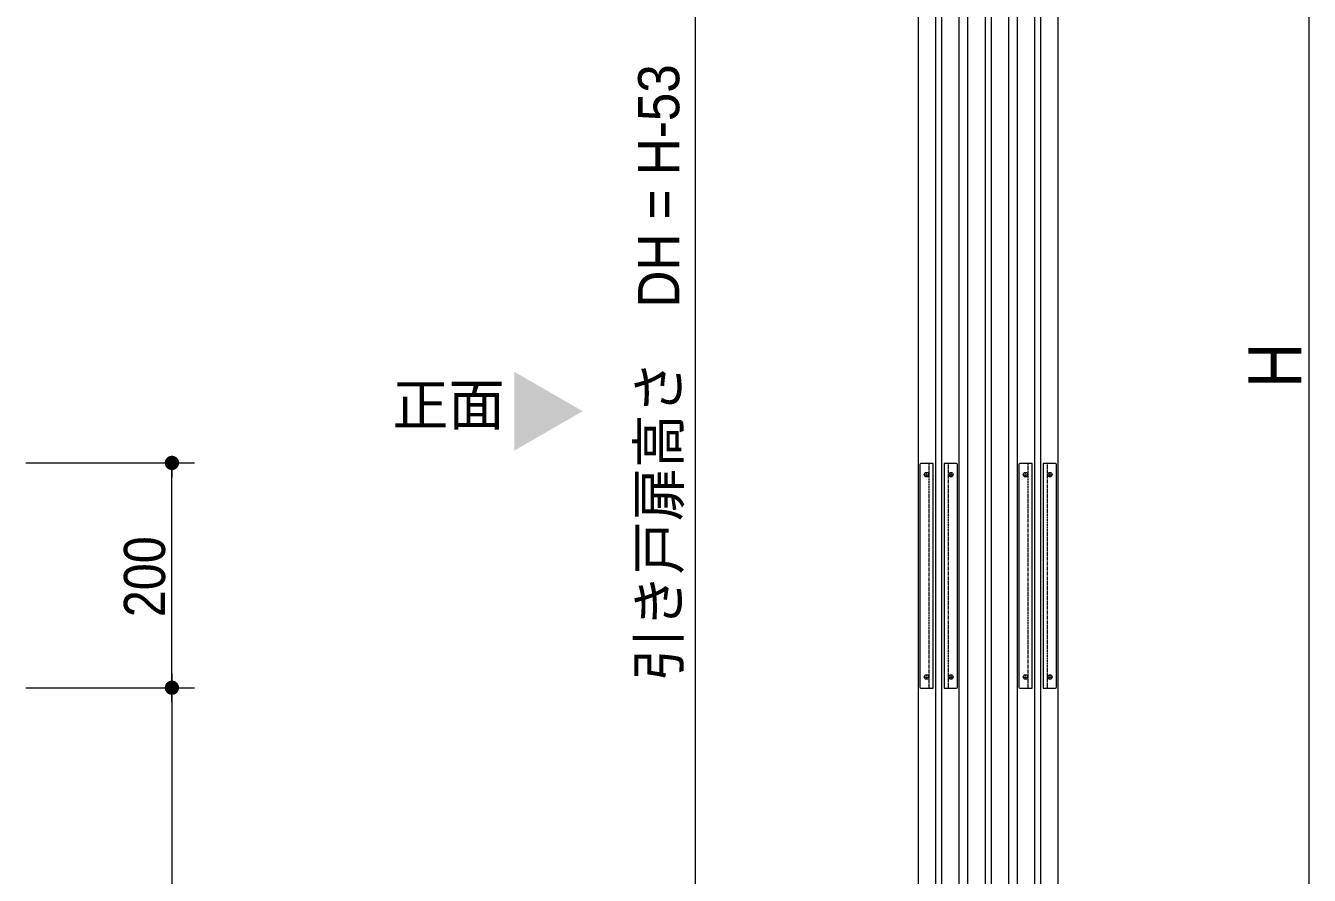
# Model space of a CAD drawing. Units: millimetres, scale not verified. Extents: x -6062 to 6062, y -3045 to 3045.
# Drawn here: x -1416 to -275, y -1254 to -498 of the extents above; entities that cross this region are included whole.
import ezdxf
from ezdxf.enums import TextEntityAlignment as Align

# ---------------------------------------------------------------- set-up
doc = ezdxf.new("R2010")
doc.units = ezdxf.units.MM
doc.header["$LTSCALE"] = 20
doc.header["$PDMODE"] = 32
doc.header["$PDSIZE"] = 10
doc.linetypes.add('USER2', pattern=[2.91, 1.76, -0.4, 0.35, -0.4])
doc.linetypes.add('USER3', pattern=[1.11, 0.71, -0.4])
for name, color, linetype, lineweight in [('0-0_3一般', 7, 'Continuous', 15), ('0-1_2寸法-3', 7, 'Continuous', 15), ('0-2_2寸法-1', 7, 'Continuous', 15), ('0-3_0', 7, 'Continuous', 25)]:
    doc.layers.add(name, color=color, linetype=linetype, lineweight=lineweight)
doc.layers.add('0-4_Defpoints', color=7, linetype='Continuous')
doc.styles.add('ＭＳ Ｐゴシック', font='')
doc.styles.get('ＭＳ Ｐゴシック').set_extended_font_data('MS PGothic')

# ---------------------------------------------------------------- blocks, each defined once
blk = doc.blocks.new('グループ-21')
at = {"layer": '0-0_3一般'}
for p, q in [((24189.3, -39680), (24189.3, 7190)), ((24909.3, 7190), (24909.3, -39680)), ((24499.3, -39220), (24499.3, 6580)), ((24599.3, 6580), (24599.3, -39220)), ((23332.3, -17770), (23332.3, -21730)), ((24006.3, -21730), (24006.3, -17770)), ((25092.3, -17770), (25092.3, -21730)), ((25332.3, -17750), (25112.3, -17750)), ((25332.3, -21750), (25332.3, -17750)), ((25526.3, -17750), (25526.3, -21750)), ((25746.3, -17750), (25526.3, -17750)), ((25766.3, -21730), (25766.3, -17770)), ((25112.3, -21750), (25332.3, -21750)), ((25526.3, -21750), (25746.3, -21750))]:
    blk.add_line(p, q, dxfattribs=at)
at = {"layer": '0-0_3一般', "linetype": 'USER3'}
for p, q in [((23502.3, -21750), (23502.3, -17750)), ((23836.3, -17750), (23836.3, -21750)), ((25262.3, -21750), (25262.3, -17750)), ((25596.3, -17750), (25596.3, -21750))]:
    blk.add_line(p, q, dxfattribs=at)
at = {"layer": '0-0_3一般', "linetype": 'USER2'}
for p, q in [((23408.3, -17950), (23496.3, -17950)), ((23452.3, -17994), (23452.3, -17906)), ((23842.3, -17950), (23930.3, -17950)), ((23886.3, -17906), (23886.3, -17994)), ((25168.3, -17950), (25256.3, -17950)), ((25212.3, -17994), (25212.3, -17906)), ((25602.3, -17950), (25690.3, -17950)), ((25646.3, -17906), (25646.3, -17994)), ((23408.3, -21550), (23496.3, -21550)), ((23452.3, -21594), (23452.3, -21506)), ((23842.3, -21550), (23930.3, -21550)), ((23886.3, -21506), (23886.3, -21594)), ((25168.3, -21550), (25256.3, -21550)), ((25212.3, -21594), (25212.3, -21506)), ((25602.3, -21550), (25690.3, -21550)), ((25646.3, -21506), (25646.3, -21594))]:
    blk.add_line(p, q, dxfattribs=at)
at = {"layer": '0-0_3一般'}
for points in [[(23309.3, 7190), (24029.3, 7190), (24029.3, -39680), (23309.3, -39680)], [(25069.3, 7190), (25789.3, 7190), (25789.3, -39680), (25069.3, -39680)], [(23719.3, 6580), (23719.3, -39220), (23619.3, -39220), (23619.3, 6580)], [(25479.3, 6580), (25479.3, -39220), (25379.3, -39220), (25379.3, 6580)]]:
    blk.add_lwpolyline(points, close=True, dxfattribs=at)
for points in [[(23352.3, -21750), (23572.3, -21750), (23572.3, -17750), (23352.3, -17750)], [(23986.3, -17750), (23766.3, -17750), (23766.3, -21750), (23986.3, -21750)]]:
    blk.add_lwpolyline(points, dxfattribs=at)
for centre in [(23452.3, -17950), (23886.3, -17950), (25212.3, -17950), (25646.3, -17950), (23452.3, -21550), (23886.3, -21550), (25212.3, -21550), (25646.3, -21550)]:
    blk.add_circle(centre, 40, dxfattribs=at)
for centre, start, end in [((23352.3, -17770), 90, 180), ((23986.3, -17770), 0, 90), ((25112.3, -17770), 90, 180), ((25746.3, -17770), 0, 90), ((23352.3, -21730), 180, 270), ((23986.3, -21730), 270, 0), ((25112.3, -21730), 180, 270), ((25746.3, -21730), 270, 0)]:
    blk.add_arc(centre, 20, start, end, dxfattribs=at)
blk = doc.blocks.new('_Dot')
at = {"layer": '0-3_0'}
blk.add_line((-10, 0), (-20, 0), dxfattribs=at)
for points in [[(0, 0), (-10, 0), (-9.92, 1.25)], [(0, 0), (-9.92, -1.25), (-10, 0)], [(0, 0), (-9.92, 1.25), (-9.69, 2.49)], [(0, 0), (-9.69, -2.49), (-9.92, -1.25)], [(0, 0), (-9.69, 2.49), (-9.3, 3.68)], [(0, 0), (-9.3, -3.68), (-9.69, -2.49)], [(0, 0), (-9.3, 3.68), (-8.76, 4.82)], [(0, 0), (-8.76, -4.82), (-9.3, -3.68)], [(0, 0), (-8.76, 4.82), (-8.09, 5.88)], [(0, 0), (-8.09, -5.88), (-8.76, -4.82)], [(0, 0), (-8.09, 5.88), (-7.29, 6.85)], [(0, 0), (-7.29, -6.85), (-8.09, -5.88)], [(0, 0), (-7.29, 6.85), (-6.37, 7.71)], [(0, 0), (-6.37, -7.71), (-7.29, -6.85)], [(0, 0), (-6.37, 7.71), (-5.36, 8.44)], [(0, 0), (-5.36, -8.44), (-6.37, -7.71)], [(0, 0), (-5.36, 8.44), (-4.26, 9.05)], [(0, 0), (-4.26, -9.05), (-5.36, -8.44)], [(0, 0), (-4.26, 9.05), (-3.09, 9.51)], [(0, 0), (-3.09, -9.51), (-4.26, -9.05)], [(0, 0), (-3.09, 9.51), (-1.87, 9.82)], [(0, 0), (-1.87, -9.82), (-3.09, -9.51)], [(0, 0), (-1.87, 9.82), (-0.63, 9.98)], [(0, 0), (-0.63, -9.98), (-1.87, -9.82)], [(0, 0), (-0.63, 9.98), (0.63, 9.98)], [(0, 0), (0.63, -9.98), (-0.63, -9.98)], [(0, 0), (0.63, 9.98), (1.87, 9.82)], [(0, 0), (1.87, 9.82), (3.09, 9.51)], [(0, 0), (3.09, 9.51), (4.26, 9.05)], [(0, 0), (4.26, 9.05), (5.36, 8.44)], [(0, 0), (5.36, 8.44), (6.37, 7.71)], [(0, 0), (6.37, 7.71), (7.29, 6.85)], [(0, 0), (7.29, 6.85), (8.09, 5.88)], [(0, 0), (8.09, 5.88), (8.76, 4.82)], [(0, 0), (8.76, 4.82), (9.3, 3.68)], [(0, 0), (9.3, 3.68), (9.69, 2.49)], [(0, 0), (9.69, 2.49), (9.92, 1.25)], [(0, 0), (9.92, 1.25), (10, 0)], [(0, 0), (1.87, -9.82), (0.63, -9.98)], [(0, 0), (3.09, -9.51), (1.87, -9.82)], [(0, 0), (4.26, -9.05), (3.09, -9.51)], [(0, 0), (5.36, -8.44), (4.26, -9.05)], [(0, 0), (6.37, -7.71), (5.36, -8.44)], [(0, 0), (7.29, -6.85), (6.37, -7.71)], [(0, 0), (8.09, -5.88), (7.29, -6.85)], [(0, 0), (8.76, -4.82), (8.09, -5.88)], [(0, 0), (9.3, -3.68), (8.76, -4.82)], [(0, 0), (9.69, -2.49), (9.3, -3.68)], [(0, 0), (9.92, -1.25), (9.69, -2.49)], [(0, 0), (10, 0), (9.92, -1.25)]]:
    blk.add_solid(points, dxfattribs=at)

msp = doc.modelspace()

# ---------------------------------------------------------------- linework, layer by layer
at = {"layer": '0-1_2寸法-3'}
msp.add_solid([(-981.28, -805.93), (-920.54, -841), (-981.28, -876.07)], dxfattribs=at)
at = {"layer": '0-2_2寸法-1'}
for p, q in [((-274.56, -1987.29), (-274.56, 387.29)), ((-820.54, 346.79), (-820.54, -1974.79)), ((-1415.7, -887), (-1265.7, -887)), ((-1285.7, -1074.29), (-1285.7, -899.71)), ((-1415.5, -1087), (-1265.7, -1087)), ((-1415.5, -1087), (-1265.7, -1087)), ((-1285.7, -1099.71), (-1285.7, -1974.29))]:
    msp.add_line(p, q, dxfattribs=at)
at = {"layer": '0-4_Defpoints'}
msp.add_point((-1285.7, -887), dxfattribs=at)

# ---------------------------------------------------------------- block references
at = {"layer": '0-0_3一般', "xscale": 0.05, "yscale": 0.05}
msp.add_blockref('グループ-21', (-1787.5, 0), dxfattribs=at)
at = {"layer": '0-2_2寸法-1', "xscale": 0.6356201, "yscale": 0.6356201}
for p, rotation in [((-1285.7, -887), 90), ((-1285.7, -1087), 270), ((-1285.7, -1087), 90)]:
    msp.add_blockref('_Dot', p, dxfattribs=dict(at, rotation=rotation))

# ---------------------------------------------------------------- texts
at = {"layer": '0-1_2寸法-3', "style": 'ＭＳ Ｐゴシック'}
msp.add_text('正面', height=36.66, dxfattribs=at).set_placement((-1089.76, -864.58), align=Align.BOTTOM_LEFT)
at = {"layer": '0-2_2寸法-1', "style": 'ＭＳ Ｐゴシック'}
for s, height, width, p in [('引き戸扉高さ\u3000DH = H-53', 36.66, 0.95, (-823.65, -1081.33)), ('H', 47.17, 0.9, (-267.49, -820.25)), ('200', 36.66, 0.9, (-1280.74, -1024.28))]:
    msp.add_text(s, height=height, rotation=90, dxfattribs=dict(at, width=width)).set_placement(p, align=Align.BOTTOM_LEFT)

doc.saveas('drawing.dxf')
